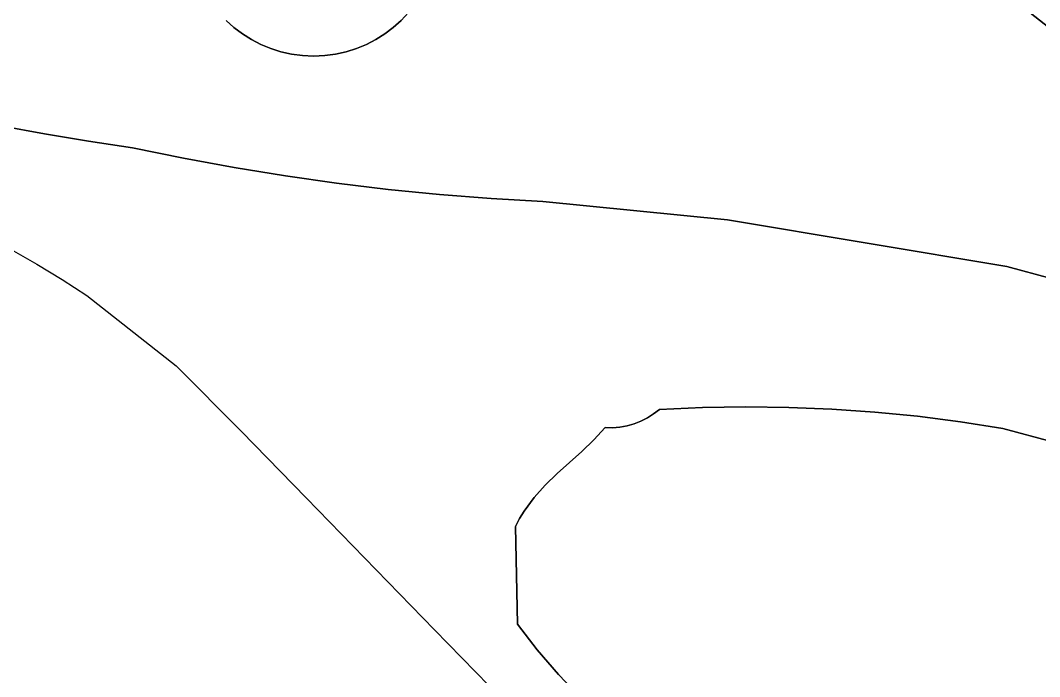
# Model space of a CAD drawing. Header units: inches. Extents: x 37.2 to 70.6, y 17.4 to 61.6.
# Drawn here: x 48.581 to 52.235, y 21.045 to 23.399 of the extents above; entities that cross this region are included whole.
import ezdxf

# ---------------------------------------------------------------- set-up
doc = ezdxf.new("R2010")
doc.units = ezdxf.units.IN
doc.layers.add('SURFACES_FOR_SKETCHUP', color=7, linetype='Continuous')

msp = doc.modelspace()

# ---------------------------------------------------------------- linework, layer by layer
at = {"layer": 'SURFACES_FOR_SKETCHUP'}
for points, invisible_edges in [([(50.4545, 22.7493), (51.2697, 24.055), (50.0635, 23.5953)], 11), ([(50.4545, 22.7493), (51.1164, 22.6835), (51.2697, 24.055)], 10), ([(51.4304, 23.9583), (51.2697, 24.055), (51.1164, 22.6835)], 10), ([(52.2014, 23.4253), (52.3487, 23.309), (52.5724, 24.0536)], 10), ([(51.589, 23.8583), (51.4304, 23.9583), (51.1164, 22.6835)], 10), ([(51.7455, 23.755), (51.589, 23.8583), (51.1164, 22.6835)], 10), ([(49.2383, 23.7482), (49.7863, 23.2976), (49.2474, 23.7913)], 3), ([(49.9463, 23.3986), (49.2474, 23.7913), (49.9181, 23.3731)], 3), ([(49.8556, 23.3299), (49.2474, 23.7913), (49.8217, 23.3123)], 3), ([(49.9181, 23.3731), (49.2474, 23.7913), (49.8878, 23.3502)], 3), ([(49.9723, 23.4263), (49.2474, 23.7913), (49.9463, 23.3986)], 3), ([(49.8217, 23.3123), (49.2474, 23.7913), (49.7863, 23.2976)], 3), ([(49.8878, 23.3502), (49.2474, 23.7913), (49.8556, 23.3299)], 3), ([(51.8997, 23.6484), (51.7455, 23.755), (51.1164, 22.6835)], 10), ([(49.7863, 23.2976), (49.2383, 23.7482), (49.7495, 23.2859)], 3), ([(49.7115, 23.2774), (49.7495, 23.2859), (49.2383, 23.7482)], 10), ([(49.6725, 23.2722), (49.7115, 23.2774), (49.2383, 23.7482)], 10), ([(49.5926, 23.2722), (49.2383, 23.7482), (49.5536, 23.2775)], 3), ([(49.4788, 23.2977), (49.5156, 23.286), (49.2383, 23.7482)], 10), ([(49.4434, 23.3124), (49.4788, 23.2977), (49.2383, 23.7482)], 10), ([(49.3773, 23.3503), (49.4095, 23.33), (49.2383, 23.7482)], 10), ([(49.6325, 23.2705), (49.6725, 23.2722), (49.2383, 23.7482)], 10), ([(49.5536, 23.2775), (49.2383, 23.7482), (49.5156, 23.286)], 3), ([(49.3471, 23.3733), (49.2383, 23.7482), (49.3188, 23.3987)], 3), ([(49.4434, 23.3124), (49.2383, 23.7482), (49.4095, 23.33)], 3), ([(49.3773, 23.3503), (49.2383, 23.7482), (49.3471, 23.3733)], 3), ([(49.6325, 23.2705), (49.2383, 23.7482), (49.5926, 23.2722)], 3), ([(52.0517, 23.5385), (51.8997, 23.6484), (51.1164, 22.6835)], 10), ([(50.051, 23.5579), (50.4545, 22.7493), (50.0635, 23.5953)], 3), ([(50.0355, 23.5222), (50.4545, 22.7493), (50.051, 23.5579)], 3), ([(51.1164, 22.6835), (52.118, 22.5156), (52.0517, 23.5385)], 10), ([(52.2014, 23.4253), (52.0517, 23.5385), (52.118, 22.5156)], 10), ([(48.6195, 23.4804), (48.5805, 23.4949), (48.511, 23.0199)], 10), ([(50.0171, 23.4883), (50.4545, 22.7493), (50.0355, 23.5222)], 3), ([(48.6602, 23.4688), (48.6195, 23.4804), (48.511, 23.0199)], 10), ([(48.511, 23.0199), (48.6682, 22.9915), (48.6602, 23.4688)], 10), ([(48.7023, 23.4602), (48.6602, 23.4688), (48.6682, 22.9915)], 10), ([(48.7453, 23.4546), (48.7023, 23.4602), (48.6682, 22.9915)], 10), ([(48.8258, 22.9655), (48.9839, 22.942), (48.9186, 23.4628)], 10), ([(48.9186, 23.4628), (48.8758, 23.4561), (48.8258, 22.9655)], 10), ([(48.9604, 23.4728), (48.9186, 23.4628), (48.9839, 22.942)], 10), ([(48.9604, 23.4728), (48.9839, 22.942), (49.0008, 23.4859)], 3), ([(49.3188, 23.3987), (49.0008, 23.4859), (48.9839, 22.942)], 11), ([(49.996, 23.4563), (50.4545, 22.7493), (50.0171, 23.4883)], 3), ([(48.7888, 23.452), (48.7453, 23.4546), (48.6682, 22.9915)], 10), ([(48.6682, 22.9915), (48.8258, 22.9655), (48.7888, 23.452)], 10), ([(48.8324, 23.4525), (48.7888, 23.452), (48.8258, 22.9655)], 10), ([(48.8758, 23.4561), (48.8324, 23.4525), (48.8258, 22.9655)], 10), ([(49.9463, 23.3986), (50.2691, 22.7598), (49.9723, 23.4263)], 3), ([(49.9723, 23.4263), (50.2691, 22.7598), (49.996, 23.4563)], 3), ([(50.4545, 22.7493), (49.996, 23.4563), (50.2691, 22.7598)], 3), ([(52.3487, 23.309), (52.2014, 23.4253), (52.118, 22.5156)], 10), ([(48.9839, 22.942), (49.1657, 22.9043), (49.3188, 23.3987)], 10), ([(49.3471, 23.3733), (49.3188, 23.3987), (49.1657, 22.9043)], 10), ([(49.9181, 23.3731), (50.0841, 22.7742), (49.9463, 23.3986)], 3), ([(50.2691, 22.7598), (49.9463, 23.3986), (50.0841, 22.7742)], 3), ([(49.3773, 23.3503), (49.3471, 23.3733), (49.1657, 22.9043)], 10), ([(49.4095, 23.33), (49.3773, 23.3503), (49.1657, 22.9043)], 10), ([(49.8878, 23.3502), (49.8556, 23.3299), (50.0841, 22.7742)], 10), ([(49.9181, 23.3731), (49.8878, 23.3502), (50.0841, 22.7742)], 10), ([(49.1657, 22.9043), (49.3482, 22.8706), (49.4095, 23.33)], 10), ([(49.4434, 23.3124), (49.4095, 23.33), (49.3482, 22.8706)], 10), ([(49.4788, 23.2977), (49.4434, 23.3124), (49.3482, 22.8706)], 10), ([(49.8217, 23.3123), (49.7863, 23.2976), (49.8994, 22.7924)], 10), ([(49.8556, 23.3299), (49.8217, 23.3123), (49.8994, 22.7924)], 10), ([(49.8994, 22.7924), (50.0841, 22.7742), (49.8556, 23.3299)], 10), ([(49.5156, 23.286), (49.4788, 23.2977), (49.3482, 22.8706)], 10), ([(49.5314, 22.8407), (49.5156, 23.286), (49.3482, 22.8706)], 3), ([(49.5536, 23.2775), (49.5156, 23.286), (49.5314, 22.8407)], 10), ([(49.5926, 23.2722), (49.5536, 23.2775), (49.5314, 22.8407)], 10), ([(49.6725, 23.2722), (49.7151, 22.8146), (49.7115, 23.2774)], 3), ([(49.7115, 23.2774), (49.7151, 22.8146), (49.7495, 23.2859)], 3), ([(49.7151, 22.8146), (49.8994, 22.7924), (49.7495, 23.2859)], 10), ([(49.7863, 23.2976), (49.7495, 23.2859), (49.8994, 22.7924)], 10), ([(52.4935, 23.1895), (52.3487, 23.309), (52.118, 22.5156)], 10), ([(49.5926, 23.2722), (49.5314, 22.8407), (49.6325, 23.2705)], 3), ([(49.7151, 22.8146), (49.6325, 23.2705), (49.5314, 22.8407)], 3), ([(49.6325, 23.2705), (49.7151, 22.8146), (49.6725, 23.2722)], 3), ([(52.118, 22.5156), (52.2765, 22.4735), (52.4935, 23.1895)], 10), ([(48.511, 23.0199), (48.4552, 22.6274), (48.6682, 22.9915)], 3), ([(48.5484, 22.577), (48.6682, 22.9915), (48.4552, 22.6274)], 3), ([(48.6682, 22.9915), (48.5484, 22.577), (48.8258, 22.9655)], 3), ([(48.6402, 22.5241), (48.8258, 22.9655), (48.5484, 22.577)], 3), ([(48.7308, 22.469), (48.8258, 22.9655), (48.6402, 22.5241)], 3), ([(48.8258, 22.9655), (48.7308, 22.469), (48.9839, 22.942)], 3), ([(48.8199, 22.4115), (48.9839, 22.942), (48.7308, 22.469)], 3), ([(48.9839, 22.942), (48.8199, 22.4115), (49.1657, 22.9043)], 3), ([(49.1401, 22.1603), (49.1657, 22.9043), (48.8199, 22.4115)], 3), ([(49.1657, 22.9043), (49.1401, 22.1603), (49.3482, 22.8706)], 3), ([(49.3482, 22.8706), (49.1401, 22.1603), (49.5314, 22.8407)], 3), ([(49.5314, 22.8407), (49.1401, 22.1603), (49.7151, 22.8146)], 3), ([(49.3738, 21.9239), (49.7151, 22.8146), (49.1401, 22.1603)], 3), ([(49.7151, 22.8146), (49.3738, 21.9239), (49.8994, 22.7924)], 3), ([(49.6055, 21.6869), (49.8994, 22.7924), (49.3738, 21.9239)], 3), ([(49.8994, 22.7924), (49.6055, 21.6869), (50.0841, 22.7742)], 3), ([(50.0841, 22.7742), (49.6055, 21.6869), (50.463, 21.7324)], 11), ([(50.2691, 22.7598), (50.0841, 22.7742), (50.5057, 21.7736)], 10), ([(50.463, 21.7324), (50.5057, 21.7736), (50.0841, 22.7742)], 10), ([(50.5942, 21.8529), (50.6373, 21.894), (50.2691, 22.7598)], 10), ([(50.5057, 21.7736), (50.5942, 21.8529), (50.2691, 22.7598)], 10), ([(50.6779, 21.9382), (50.2691, 22.7598), (50.6373, 21.894)], 3), ([(50.2691, 22.7598), (50.6779, 21.9382), (50.4545, 22.7493)], 3), ([(50.8727, 22.0032), (50.4545, 22.7493), (50.6779, 21.9382)], 11), ([(50.4545, 22.7493), (50.8727, 22.0032), (51.1164, 22.6835)], 3), ([(51.0271, 22.0103), (51.1164, 22.6835), (50.8727, 22.0032)], 3), ([(51.1816, 22.0129), (51.1164, 22.6835), (51.0271, 22.0103)], 3), ([(51.336, 22.011), (51.1164, 22.6835), (51.1816, 22.0129)], 3), ([(51.4903, 22.0047), (51.1164, 22.6835), (51.336, 22.011)], 3), ([(51.1164, 22.6835), (51.4903, 22.0047), (52.118, 22.5156)], 3), ([(51.6443, 21.994), (52.118, 22.5156), (51.4903, 22.0047)], 3), ([(51.798, 21.9788), (52.118, 22.5156), (51.6443, 21.994)], 3), ([(51.9512, 21.9592), (52.118, 22.5156), (51.798, 21.9788)], 3), ([(51.9512, 21.9592), (52.1039, 21.9351), (52.118, 22.5156)], 10), ([(52.2765, 22.4735), (52.118, 22.5156), (52.1039, 21.9351)], 10), ([(52.1039, 21.9351), (52.281, 21.8873), (52.2765, 22.4735)], 10), ([(50.6756, 20.8909), (51.0271, 22.0103), (50.5905, 20.9696)], 3), ([(50.8058, 21.9616), (50.5905, 20.9696), (51.0271, 22.0103)], 11), ([(51.0271, 22.0103), (50.6756, 20.8909), (51.1816, 22.0129)], 3), ([(50.7651, 20.8173), (51.1816, 22.0129), (50.6756, 20.8909)], 3), ([(50.6779, 21.9382), (50.7814, 21.9522), (50.8727, 22.0032)], 11), ([(50.8588, 20.7489), (51.1816, 22.0129), (50.7651, 20.8173)], 3), ([(50.7814, 21.9522), (50.8058, 21.9616), (50.8727, 22.0032)], 10), ([(51.0271, 22.0103), (50.8293, 21.9733), (50.8058, 21.9616)], 9), ([(50.8727, 22.0032), (50.8058, 21.9616), (50.8516, 21.9872)], 3), ([(51.0271, 22.0103), (50.8516, 21.9872), (50.8293, 21.9733)], 9), ([(51.0271, 22.0103), (50.8727, 22.0032), (50.8516, 21.9872)], 8), ([(51.1816, 22.0129), (50.8588, 20.7489), (51.336, 22.011)], 3), ([(50.9565, 20.686), (51.336, 22.011), (50.8588, 20.7489)], 3), ([(51.0579, 20.6287), (51.336, 22.011), (50.9565, 20.686)], 3), ([(51.336, 22.011), (51.0579, 20.6287), (51.4903, 22.0047)], 3), ([(51.4903, 22.0047), (51.0579, 20.6287), (51.6443, 21.994)], 3), ([(50.7814, 21.9522), (50.5905, 20.9696), (50.8058, 21.9616)], 3), ([(50.8293, 21.9733), (50.8516, 21.9872), (50.8058, 21.9616)], 2), ([(51.2288, 20.5106), (51.6443, 21.994), (51.0579, 20.6287)], 3), ([(51.6443, 21.994), (51.2288, 20.5106), (51.798, 21.9788)], 3), ([(51.4026, 20.3969), (51.798, 21.9788), (51.2288, 20.5106)], 3), ([(51.798, 21.9788), (51.4026, 20.3969), (51.9512, 21.9592)], 3), ([(50.5905, 20.9696), (50.7814, 21.9522), (50.51, 21.0531)], 3), ([(50.51, 21.0531), (50.7814, 21.9522), (50.5942, 21.8529)], 11), ([(50.7563, 21.9451), (50.5942, 21.8529), (50.7814, 21.9522)], 3), ([(50.5942, 21.8529), (50.7563, 21.9451), (50.6373, 21.894)], 3), ([(50.7305, 21.9403), (50.6373, 21.894), (50.7563, 21.9451)], 3), ([(50.7043, 21.938), (50.6373, 21.894), (50.7305, 21.9403)], 3), ([(50.7043, 21.938), (50.6779, 21.9382), (50.6373, 21.894)], 8), ([(50.7814, 21.9522), (50.6779, 21.9382), (50.7563, 21.9451)], 3), ([(50.6779, 21.9382), (50.7043, 21.938), (50.7563, 21.9451)], 10), ([(50.7305, 21.9403), (50.7563, 21.9451), (50.7043, 21.938)], 2), ([(51.9512, 21.9592), (51.4026, 20.3969), (52.1039, 21.9351)], 3), ([(51.5791, 20.2876), (52.1039, 21.9351), (51.4026, 20.3969)], 3), ([(52.1039, 21.9351), (51.5791, 20.2876), (52.281, 21.8873)], 3), ([(52.281, 21.8873), (51.5791, 20.2876), (52.8682, 20.5999)], 11), ([(50.5057, 21.7736), (50.51, 21.0531), (50.5942, 21.8529)], 3), ([(50.4344, 21.1413), (50.51, 21.0531), (50.5057, 21.7736)], 10), ([(50.5057, 21.7736), (50.463, 21.7324), (50.4344, 21.1413)], 10), ([(50.4231, 21.688), (50.463, 21.7324), (49.6055, 21.6869)], 10), ([(50.463, 21.7324), (50.4231, 21.688), (50.4344, 21.1413)], 10), ([(50.3873, 21.6388), (50.4231, 21.688), (49.6055, 21.6869)], 10), ([(50.3569, 21.5834), (50.3713, 21.612), (49.6055, 21.6869)], 10), ([(49.6055, 21.6869), (50.0658, 21.2129), (50.3569, 21.5834)], 10), ([(50.3713, 21.612), (50.3873, 21.6388), (49.6055, 21.6869)], 10), ([(50.4231, 21.688), (50.3873, 21.6388), (50.4344, 21.1413)], 10), ([(50.3873, 21.6388), (50.3713, 21.612), (50.4344, 21.1413)], 10), ([(50.3713, 21.612), (50.3569, 21.5834), (50.4344, 21.1413)], 10), ([(50.3638, 21.2339), (50.3569, 21.5834), (50.0658, 21.2129)], 10), ([(50.3638, 21.2339), (50.4344, 21.1413), (50.3569, 21.5834)], 2), ([(50.4344, 21.1413), (50.3638, 21.2339), (50.0658, 21.2129)], 10), ([(50.0658, 21.2129), (50.5271, 20.7413), (50.4344, 21.1413)], 10), ([(50.51, 21.0531), (50.4344, 21.1413), (50.5271, 20.7413)], 10), ([(50.5905, 20.9696), (50.51, 21.0531), (50.5271, 20.7413)], 10)]:
    msp.add_3dface(points, dxfattribs=dict(at, invisible_edges=invisible_edges))

doc.saveas('drawing.dxf')
